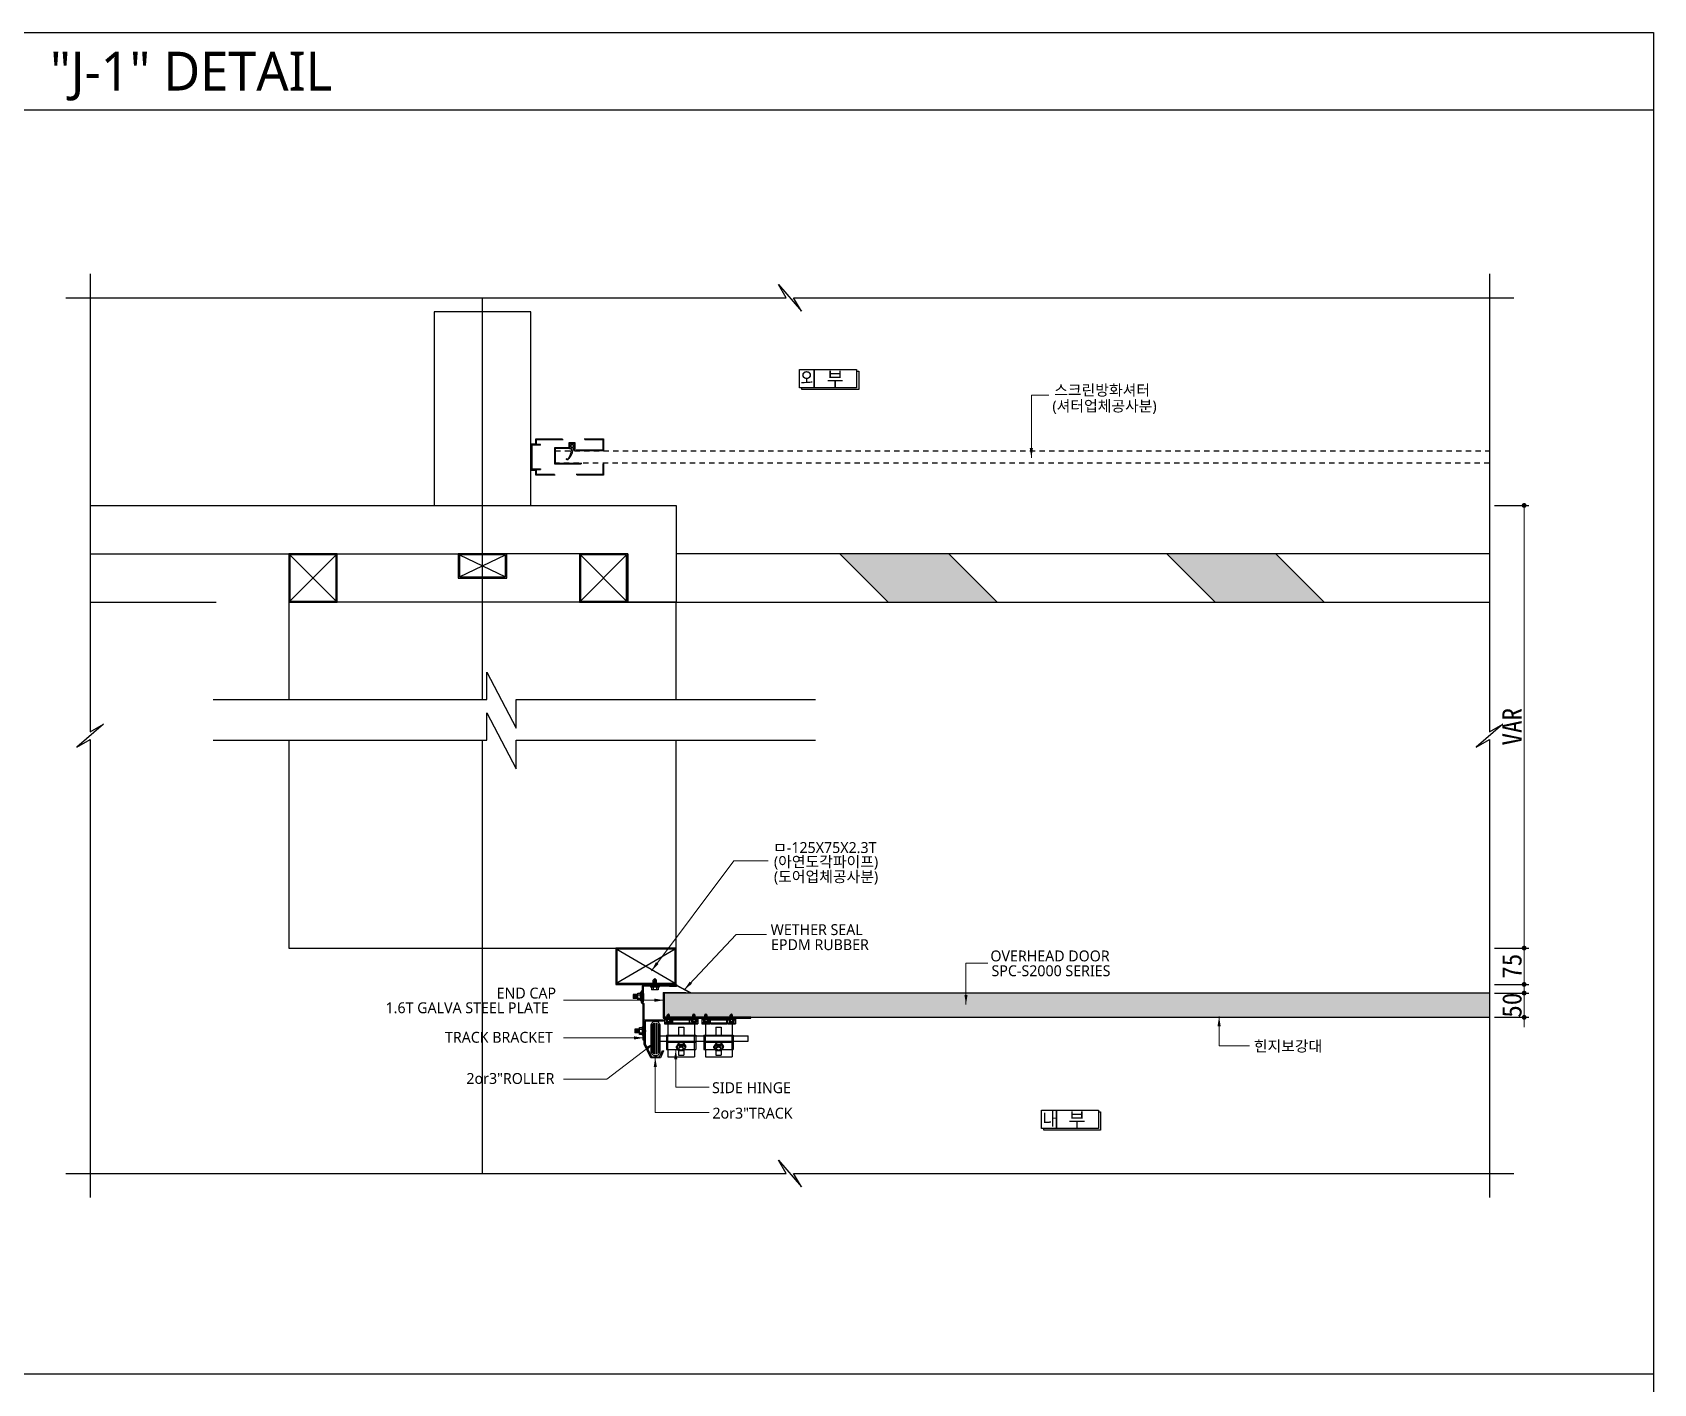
# Model space of a CAD drawing. Header units: millimetres. Extents: x 909 to 159266, y 137 to 21462.
# Drawn here: x 146753 to 150100, y 2950 to 5740 of the extents above; entities that cross this region are included whole.
import ezdxf
from ezdxf.enums import TextEntityAlignment as Align

# ---------------------------------------------------------------- set-up
doc = ezdxf.new("R2010")
doc.units = ezdxf.units.MM
doc.header["$LTSCALE"] = 50
doc.header["$MEASUREMENT"] = 0
for name, pattern in [('HIDDEN', [2, 1, -1]), ('지상1층 평면도$0$CEN', [62, 60, -1, 0, -1]), ('지상1층 평면도$0$HID', [2, 1.1, -0.9])]:
    doc.linetypes.add(name, pattern=pattern)
doc.layers.get('Defpoints').update_dxf_attribs({"color": 181})
for name, color, linetype in [('1212', 7, 'Continuous'), ('252', 252, 'Continuous'), ('3', 3, 'Continuous'), ('c-토목', 7, 'Continuous'), ('DIM', 7, 'Continuous'), ('OHD Frame', 2, 'Continuous'), ('OHD Panel', 5, 'Continuous'), ('TEX', 4, 'Continuous'), ('TEXT4', 4, 'Continuous'), ('지상1층 평면도$0$A-FLOR-FLIN-TYP2', 8, 'Continuous'), ('지상1층 평면도$0$A-FLOR-GW', 6, 'Continuous'), ('지상1층 평면도$0$A-ST-AXIS-CEN', 252, '지상1층 평면도$0$CEN'), ('지상1층 평면도$0$A-ST-COL', 2, 'Continuous'), ('지상1층 평면도$0$AF_01_Xref_PLAN_REV_01$0$_시설물', 9, 'Continuous'), ('지상1층 평면도$0$XREF-PLAN$0$A-STEEL', 7, 'Continuous'), ('지상1층 평면도$0$방화셔터', 11, '지상1층 평면도$0$HID')]:
    doc.layers.add(name, color=color, linetype=linetype)
doc.layers.add('건축120130$0$TEX', color=3, linetype='Continuous', lineweight=15)
doc.styles.add('2020음성 1차', font='나눔고딕Bold.ttf')
doc.styles.get("Standard").update_dxf_attribs({"font": 'NanumGothicBold.ttf'})
doc.styles.add('돋움체', font='')
doc.styles.add('울릉도M', font='NanumGothic.ttf')
doc.styles.get('돋움체').set_extended_font_data('DotumChe')
doc.dimstyles.new('ISO-25', dxfattribs={"dimtxt": 2.5, "dimasz": 2.5, "dimexe": 1.25, "dimexo": 0.625, "dimtad": 1, "dimtxsty": 'Standard', "dimcen": 2.5, "dimadec": 0, "dimazin": 0, "dimtfac": 1, "dimtmove": 0, "dimatfit": 3, "dimfxl": 1, "dimarcsym": 0})
doc.dimstyles.new('류재성$0', dxfattribs={"dimscale": 50, "dimtxt": 3, "dimasz": 1.5, "dimexe": 0, "dimexo": 2, "dimgap": 1, "dimtad": 1, "dimdec": 0, "dimdsep": 46, "dimlunit": 6, "dimtxsty": '2020음성 1차', "dimblk1": 'DOT', "dimblk2": 'DOT', "dimsah": 1, "dimcen": 0.09, "dimclrt": 4, "dimadec": 0, "dimazin": 0, "dimtfac": 1, "dimtdec": 4, "dimtofl": 0, "dimtmove": 0, "dimatfit": 3, "dimldrblk": 'DOT', "dimfxl": 1, "dimtolj": 1, "dimtzin": 0, "dimarcsym": 0})

# ---------------------------------------------------------------- blocks, each defined once
blk = doc.blocks.new('프레임125X75X2.3T')
at = {"color": 1}
for p, q in [((187297.8, -254578.2, 0), (187368.2, -254457.8, 0)), ((187297.8, -254457.8, 0), (187368.2, -254578.2, 0))]:
    blk.add_line(p, q, dxfattribs=at)
at = {"layer": 'OHD Frame', "elevation": 0}
for points in [[(187370.5, -254455.5), (187370.5, -254580.5), (187295.5, -254580.5), (187295.5, -254455.5)], [(187368.2, -254457.8), (187368.2, -254578.2), (187297.8, -254578.2), (187297.8, -254457.8)]]:
    blk.add_lwpolyline(points, close=True, dxfattribs=at)
blk = doc.blocks.new('지상1층 평면도$0$XREF-PLAN$0$각-100X100')
at = {"layer": '지상1층 평면도$0$XREF-PLAN$0$A-STEEL', "color": 1}
for p, q in [((-47.7, -47.7), (47.7, 47.7)), ((-47.7, 47.7), (47.7, -47.7))]:
    blk.add_line(p, q, dxfattribs=at)
at = {"layer": '지상1층 평면도$0$XREF-PLAN$0$A-STEEL'}
blk.add_lwpolyline([(-50, -50), (50, -50), (50, 50), (-50, 50)], close=True, dxfattribs=at)
at = {"layer": '지상1층 평면도$0$XREF-PLAN$0$A-STEEL', "color": 8}
blk.add_lwpolyline([(-47.7, -47.7), (47.7, -47.7), (47.7, 47.7), (-47.7, 47.7)], close=True, dxfattribs=at)
blk = doc.blocks.new('지상1층 평면도$0$A$C5B7E0480')
at = {"layer": '지상1층 평면도$0$XREF-PLAN$0$A-STEEL', "color": 1}
for p, q in [((2.3, 2.3, -103000), (97.7, 47.7, -103000)), ((2.3, 47.7, -103000), (97.7, 2.3, -103000))]:
    blk.add_line(p, q, dxfattribs=at)
at = {"layer": '지상1층 평면도$0$XREF-PLAN$0$A-STEEL', "elevation": -103000}
blk.add_lwpolyline([(0, 0), (100, 0), (100, 50), (0, 50)], close=True, dxfattribs=at)
at = {"layer": '지상1층 평면도$0$XREF-PLAN$0$A-STEEL', "color": 8, "elevation": -103000}
blk.add_lwpolyline([(2.3, 2.3), (97.7, 2.3), (97.7, 47.7), (2.3, 47.7)], close=True, dxfattribs=at)
blk = doc.blocks.new('지상1층 평면도$0$A$C53E97F43')
at = {"layer": '지상1층 평면도$0$방화셔터'}
for p, q in [((0, 63.5), (0, 65)), ((0, 63.5), (0, 65)), ((20, 61.9), (20, 63.5)), ((0, 11.5), (0, 10)), ((0, 11.5), (0, 10)), ((20, 13.1), (20, 11.5)), ((79.5, 20), (82, 20)), ((79.5, 20), (80.5, 18)), ((80.5, 18), (79.5, 18)), ((79.5, 18), (80.5, 16)), ((80.5, 16), (79.5, 16)), ((79.5, 16), (80.5, 14)), ((80.5, 14), (79.5, 14)), ((79.5, 14), (80.5, 12)), ((80.5, 12), (79.5, 12)), ((79.5, 12), (80.5, 10)), ((89.5, 10), (80.5, 10)), ((82.5, 12), (82.5, 17.5)), ((82.5, 17.5), (87.5, 17.5)), ((87.5, 12), (82.5, 12)), ((87.5, 12), (87.5, 17.5)), ((88, 20), (90.5, 20)), ((90.5, 20), (89.5, 18)), ((89.5, 18), (90.5, 18)), ((90.5, 18), (89.5, 16)), ((89.5, 16), (90.5, 16)), ((90.5, 16), (89.5, 14)), ((89.5, 14), (90.5, 14)), ((90.5, 14), (89.5, 12)), ((89.5, 12), (90.5, 12)), ((90.5, 12), (89.5, 10))]:
    blk.add_line(p, q, dxfattribs=at)
for points in [[(0, 10), (10, 10), (10, 0), (150, 0), (150, 25), (90, 25), (90, 10), (80, 10), (80, 20), (50, 20), (50, 50), (150, 50), (150, 75), (10, 75), (10, 65), (0, 65)], [(0, 11.5), (11.5, 11.5), (11.5, 1.5), (148.5, 1.5), (148.5, 23.5), (91.5, 23.5), (91.5, 8.5), (78.5, 8.5), (78.5, 18.5), (48.5, 18.5), (48.5, 51.5), (148.5, 51.5), (148.5, 73.5), (11.5, 73.5), (11.5, 63.5), (0, 63.5)], [(20, 11.5), (20, 11.5), (0, 11.5), (0, 63.5), (20, 63.5)], [(20, 13.1), (1.6, 13.1), (1.6, 61.9), (20, 61.9)]]:
    blk.add_lwpolyline(points, dxfattribs=at)
for centre, radius, start, end in [((75.4, 41.4), 2, 39.9712, 180), ((73.9, 41.4), 0.5, 180, 0), ((75.4, 41.4), 1, 49.239, 180), ((47.8, 21.2), 35.2, 358.1243, 36.6903), ((47.2, 15.9), 40, 5.838, 42.0129), ((82.5, 20), 0.5, 180, 0), ((87.5, 20), 0.5, 180, 0)]:
    blk.add_arc(centre, radius, start, end, dxfattribs=at)
blk = doc.blocks.new('_Dot')
at = {"layer": 'DIM', "color": 0, "lineweight": -2}
blk.add_line((-0.5, 0), (-1, 0), dxfattribs=at)
at = {"layer": 'DIM', "color": 0, "const_width": 0.5}
blk.add_lwpolyline([(-0.25, 0, 1), (0.25, 0, 1)], format="xyb", close=True, dxfattribs=at)
blk = doc.blocks.new('*D5572')
at = {"layer": '252', "color": 0, "lineweight": -2}
for p, q in [((149771.6, 3756.4), (149842.8, 3756.4)), ((149771.6, 3706.4), (149842.8, 3706.4))]:
    blk.add_line(p, q, dxfattribs=at)
at = {"layer": '252', "color": 0, "lineweight": 0}
for p, q in [((149832.8, 3766.4), (149832.8, 3776.4)), ((149832.8, 3706.4), (149832.8, 3756.4)), ((149832.8, 3696.4), (149832.8, 3686.4))]:
    blk.add_line(p, q, dxfattribs=at)
at = {"layer": 'Defpoints', "color": 0}
for p in [(149761.6, 3756.4), (149832.8, 3756.4), (149761.6, 3706.4)]:
    blk.add_point(p, dxfattribs=at)
at = {"layer": '252', "color": 0, "linetype": 'ByBlock', "lineweight": 0, "xscale": 10, "yscale": 10, "zscale": 10}
for p, rotation in [((149832.8, 3756.4), 270), ((149832.8, 3706.4), 90)]:
    blk.add_blockref('_Dot', p, dxfattribs=dict(at, rotation=rotation))
at = {"layer": '252', "color": 4, "insert": (149807.8, 3731.4), "char_height": 40, "attachment_point": 5, "rotation": 90, "style": '돋움체'}
blk.add_mtext('\\A1;50', dxfattribs=at)
blk = doc.blocks.new('*D5573')
at = {"layer": '252', "color": 0, "lineweight": -2}
for p, q in [((149771.6, 3849.4), (149842.8, 3849.4)), ((149771.6, 3774.4), (149842.8, 3774.4))]:
    blk.add_line(p, q, dxfattribs=at)
at = {"layer": '252', "color": 0, "lineweight": 0}
blk.add_line((149832.8, 3784.4), (149832.8, 3839.4), dxfattribs=at)
at = {"layer": 'Defpoints', "color": 0}
for p in [(149761.6, 3849.4), (149832.8, 3849.4), (149761.6, 3774.4)]:
    blk.add_point(p, dxfattribs=at)
at = {"layer": '252', "color": 0, "linetype": 'ByBlock', "lineweight": 0, "xscale": 10, "yscale": 10, "zscale": 10}
for p, rotation in [((149832.8, 3849.4), 90), ((149832.8, 3774.4), 270)]:
    blk.add_blockref('_Dot', p, dxfattribs=dict(at, rotation=rotation))
at = {"layer": '252', "color": 4, "insert": (149807.8, 3811.9), "char_height": 40, "attachment_point": 5, "rotation": 90, "style": '돋움체'}
blk.add_mtext('\\A1;75', dxfattribs=at)
blk = doc.blocks.new('*D5574')
at = {"layer": '252', "color": 0, "lineweight": -2}
for p, q in [((149771.6, 4763.3), (149842.8, 4763.3)), ((149771.6, 3849.4), (149842.8, 3849.4))]:
    blk.add_line(p, q, dxfattribs=at)
at = {"layer": '252', "color": 0, "lineweight": 0}
blk.add_line((149832.8, 3859.4), (149832.8, 4753.3), dxfattribs=at)
at = {"layer": 'Defpoints', "color": 0}
for p in [(149761.6, 4763.3), (149832.8, 4763.3), (149761.6, 3849.4)]:
    blk.add_point(p, dxfattribs=at)
at = {"layer": '252', "color": 0, "linetype": 'ByBlock', "lineweight": 0, "xscale": 10, "yscale": 10, "zscale": 10}
for p, rotation in [((149832.8, 4763.3), 90), ((149832.8, 3849.4), 270)]:
    blk.add_blockref('_Dot', p, dxfattribs=dict(at, rotation=rotation))
at = {"layer": '252', "color": 4, "insert": (149807.8, 4306.4), "char_height": 40, "attachment_point": 5, "rotation": 90, "style": '돋움체'}
blk.add_mtext('\\A1;VAR', dxfattribs=at)

msp = doc.modelspace()

# ---------------------------------------------------------------- hatches: boundary and pattern name
h = msp.add_hatch(color=256)
h.dxf.hatch_style = 1
h.paths.add_polyline_path([(148082.4, 3773.4), (148068.2, 3773.4), (148068.2, 3774.4), (148083.2, 3774.4), (148083.2, 3772.7), (148111.6, 3757.6, -2.618034), (148111.1, 3756.7), (148083.2, 3771.8), (148083.2, 3770.1), (148068.2, 3770.1), (148068.2, 3771.1), (148082.4, 3771.1)])
h = msp.add_hatch(color=252)
h.dxf.hatch_style = 1
h.paths.add_polyline_path([(149761.6, 3706.4), (149761.6, 3709.4), (148057.4, 3709.4), (148057.4, 3706.4)])
at = {"layer": 'c-토목'}
h = msp.add_hatch(dxfattribs=at)
h.set_pattern_fill('AR-SAND', color=256, scale=10)
h.set_pattern_definition([(37.5, (-1848637.782, 251847.593), (-0.62993358, 19.26823769), [0, -15.2, 0, -17, 0, -16.25]), (7.5, (-1848637.782, 251847.593), (17.69776705, 28.22146065), [0, -8.2, 0, -13.7, 0, -5.25]), (327.5, (-1848650.082, 251847.593), (31.14141862, 0.05659054), [0, -5, 0, -18, 0, -23.5]), (317.5, (-1848650.082, 251847.593), (30.06126605, 8.77675565), [0, -2.5, 0, -11.8, 0, -13.5])])
edge = h.paths.add_edge_path()
edge.add_line((149761.6, 3756.4), (148112.5, 3756.4))
edge.add_arc((148111.9, 3756.9), 0.75, 216.3649, 323.6351, ccw=False)
edge.add_line((148111.3, 3756.4), (148057.4, 3756.4))
edge.add_line((148057.4, 3756.4), (148057.4, 3706.4))
edge.add_line((148057.4, 3706.4), (148063.9, 3706.4))
edge.add_line((148063.9, 3706.4), (148063.9, 3711))
edge.add_line((148063.9, 3711), (148066.4, 3713.5))
edge.add_line((148066.4, 3713.5), (148068.8, 3711))
edge.add_line((148068.8, 3711), (148068.8, 3706.4))
edge.add_line((148068.8, 3706.4), (148116.6, 3706.4))
edge.add_line((148116.6, 3706.4), (148116.6, 3711))
edge.add_line((148116.6, 3711), (148119.1, 3713.5))
edge.add_line((148119.1, 3713.5), (148121.5, 3711))
edge.add_line((148121.5, 3711), (148121.5, 3706.4))
edge.add_line((148121.5, 3706.4), (148141.3, 3706.4))
edge.add_line((148141.3, 3706.4), (148141.3, 3711))
edge.add_line((148141.3, 3711), (148143.8, 3713.5))
edge.add_line((148143.8, 3713.5), (148146.2, 3711))
edge.add_line((148146.2, 3711), (148146.2, 3706.4))
edge.add_line((148146.2, 3706.4), (148194, 3706.4))
edge.add_line((148194, 3706.4), (148194, 3711))
edge.add_line((148194, 3711), (148196.5, 3713.5))
edge.add_line((148196.5, 3713.5), (148198.9, 3711))
edge.add_line((148198.9, 3711), (148198.9, 3706.4))
edge.add_line((148198.9, 3706.4), (148236.2, 3706.4))
edge.add_line((148236.2, 3706.4), (149761.6, 3706.4))
edge.add_line((149761.6, 3706.4), (149761.6, 3756.4))
at = {"layer": '지상1층 평면도$0$AF_01_Xref_PLAN_REV_01$0$_시설물'}
for points in [[(148644.9, 4663.3), (148744.9, 4563.3), (148519.9, 4563.3), (148419.9, 4663.3)], [(149319.9, 4663.3), (149419.9, 4563.3), (149194.9, 4563.3), (149094.9, 4663.3)]]:
    msp.add_hatch(color=253, dxfattribs=at).paths.add_polyline_path(points)

# ---------------------------------------------------------------- linework, layer by layer
for p, q in [((143000, 5580), (150100, 5580)), ((143000, 2970), (150100, 2970))]:
    msp.add_line(p, q)
at = {"color": 2}
for p, q in [((148055.8, 3758), (148055.8, 3704.8)), ((148057.4, 3756.4), (148057.4, 3706.4)), ((148102.3, 3756.4), (148057.4, 3756.4)), ((148102.3, 3758), (148102.3, 3756.4)), ((148236.2, 3706.4), (148057.4, 3706.4))]:
    msp.add_line(p, q, dxfattribs=at)
at = {"color": 4}
for p, q in [((148057.9, 3704.8), (148057.9, 3693.3)), ((148057.9, 3702.6), (148127.2, 3702.6)), ((148057.9, 3693.3), (148074.4, 3693.3)), ((148065.4, 3693.3), (148065.4, 3669.9)), ((148074.4, 3693.3), (148074.4, 3702.6)), ((148074.4, 3701), (148075.5, 3701)), ((148074.4, 3694.9), (148075.5, 3694.9)), ((148075.5, 3693.3), (148075.5, 3702.6)), ((148075.5, 3693.3), (148109.5, 3693.3)), ((148086.8, 3686.1), (148097.8, 3686.1)), ((148109.5, 3693.3), (148109.5, 3702.6)), ((148109.5, 3701), (148110.7, 3701)), ((148109.5, 3694.9), (148110.7, 3694.9)), ((148110.7, 3693.3), (148110.7, 3702.6)), ((148110.7, 3693.3), (148127.2, 3693.3)), ((148120.4, 3693.3), (148120.4, 3669.9)), ((148127.2, 3704.8), (148127.2, 3693.3)), ((148135.3, 3704.8), (148135.3, 3693.3)), ((148135.3, 3702.6), (148204.6, 3702.6)), ((148135.3, 3693.3), (148151.8, 3693.3)), ((148142.8, 3693.3), (148142.8, 3669.9)), ((148151.8, 3693.3), (148151.8, 3702.6)), ((148151.8, 3701), (148152.9, 3701)), ((148151.8, 3694.9), (148152.9, 3694.9)), ((148152.9, 3693.3), (148152.9, 3702.6)), ((148152.9, 3693.3), (148186.9, 3693.3)), ((148164.2, 3686.1), (148175.2, 3686.1)), ((148186.9, 3693.3), (148186.9, 3702.6)), ((148186.9, 3701), (148188.1, 3701)), ((148186.9, 3694.9), (148188.1, 3694.9)), ((148188.1, 3693.3), (148188.1, 3702.6)), ((148188.1, 3693.3), (148204.6, 3693.3)), ((148197.8, 3693.3), (148197.8, 3669.9)), ((148204.6, 3704.8), (148204.6, 3693.3)), ((148062.3, 3669.9), (148062.3, 3655.4)), ((148122.8, 3669.9), (148122.8, 3655.4)), ((148139.7, 3669.9), (148139.7, 3655.4)), ((148200.2, 3669.9), (148200.2, 3655.4)), ((148065.4, 3639.9), (148065.4, 3624.8)), ((148065.4, 3624.8), (148120.4, 3624.8)), ((148120.4, 3639.9), (148120.4, 3624.8)), ((148142.8, 3639.9), (148142.8, 3624.8)), ((148142.8, 3624.8), (148197.8, 3624.8)), ((148197.8, 3639.9), (148197.8, 3624.8))]:
    msp.add_line(p, q, dxfattribs=at)
at = {"color": 3}
for p, q in [((148048.8, 3668.1), (148062.3, 3668.1)), ((148048.8, 3657.1), (148062.3, 3657.1)), ((148122.8, 3668.1), (148139.7, 3668.1)), ((148122.8, 3657.1), (148139.7, 3657.1)), ((148200.2, 3668.1), (148230.8, 3668.1)), ((148200.2, 3657.1), (148230.8, 3657.1)), ((148230.8, 3657.1), (148230.8, 3668.1))]:
    msp.add_line(p, q, dxfattribs=at)
at = {"color": 1, "linetype": 'HIDDEN', "ltscale": 3}
for p, q in [((148062.3, 3668.1), (148122.8, 3668.1)), ((148062.3, 3657.1), (148122.8, 3657.1)), ((148139.7, 3668.1), (148200.2, 3668.1)), ((148139.7, 3657.1), (148200.2, 3657.1))]:
    msp.add_line(p, q, dxfattribs=at)
at = {"color": 8, "linetype": 'HIDDEN', "ltscale": 3}
for p, q in [((148065.4, 3639.9), (148065.4, 3669.9)), ((148120.4, 3639.9), (148120.4, 3669.9)), ((148142.8, 3639.9), (148142.8, 3669.9)), ((148197.8, 3639.9), (148197.8, 3669.9))]:
    msp.add_line(p, q, dxfattribs=at)
at = {"color": 2}
for points in [[(146872.7, 5241.8), (146872.7, 4295.6), (146900.2, 4311.8), (146845.2, 4264.1), (146872.7, 4280.3), (146872.7, 3334.1)], [(149761.6, 5241.8), (149761.6, 4295.6), (149789, 4311.8), (149734.1, 4264.1), (149761.6, 4280.3), (149761.6, 3334.1)], [(146822.7, 5191.8), (148309.4, 5191.8), (148293.3, 5219.3), (148341, 5164.3), (148324.8, 5191.8), (149811.6, 5191.8)], [(146822.7, 3384.1), (148309.4, 3384.1), (148293.3, 3411.6), (148341, 3356.6), (148324.8, 3384.1), (149811.6, 3384.1)]]:
    msp.add_lwpolyline(points, dxfattribs=at)
for points in [[(148337.1, 5044.3), (148454.6, 5044.3), (148454.6, 5006.3), (148337.1, 5006.3)], [(148836.4, 3515), (148953.9, 3515), (148953.9, 3477), (148836.4, 3477)]]:
    msp.add_lwpolyline(points, close=True)
for points in [[(148454.6, 5040.8), (148459.3, 5040.8), (148459.3, 5002.8), (148341.8, 5002.8), (148341.8, 5006.3)], [(148953.9, 3511.5), (148958.5, 3511.5), (148958.5, 3473.6), (148841, 3473.6), (148841, 3477)]]:
    msp.add_lwpolyline(points)
at = {"flags": 128}
for points in [[(147126.4, 4362.7), (147691.4, 4362.7), (147691.4, 4419.2), (147752.1, 4303.2), (147752.1, 4362.7), (148369.6, 4362.7)], [(147126.4, 4278.8), (147691.4, 4278.8), (147691.4, 4335.3), (147752.1, 4219.3), (147752.1, 4278.8), (148369.6, 4278.8)]]:
    msp.add_lwpolyline(points, dxfattribs=at)
at = {"color": 2}
msp.add_lwpolyline([(148010.1, 3738.4, 0.188811), (148010.9, 3736.5), (148013.7, 3733.5, -0.188811), (148013.8, 3733.1), (148013.8, 3660.2), (148016.1, 3660.2), (148016.1, 3734, 0.188811), (148016, 3734.4), (148012.6, 3738.1, -0.188811), (148012.4, 3738.4), (148012.4, 3760.2), (148010.1, 3760.2), (148010.1, 3738.2)], format="xyb", dxfattribs=at)
msp.add_lwpolyline([(148012.4, 3770.6), (148012.4, 3738.4), (148014.7, 3738.4), (148014.7, 3770.6, -0.414214), (148015.2, 3771.1), (148082.4, 3771.1), (148082.4, 3773.4), (148015.2, 3773.4, 0.414214)], format="xyb", close=True, dxfattribs=at)
msp.add_lwpolyline([(148083.2, 3772.7), (148111.6, 3757.6, -2.618034), (148111.1, 3756.7), (148083.2, 3771.8), (148083.2, 3770.1), (148068.2, 3770.1), (148068.2, 3771.1), (148082.4, 3771.1), (148082.4, 3773.4), (148068.2, 3773.4), (148068.2, 3774.4), (148083.2, 3774.4)], format="xyb", close=True)
msp.add_lwpolyline([(148048.2, 3624.8), (148053.9, 3637.8), (148056, 3636.9), (148049.7, 3622.5), (148029.7, 3622.5), (148016.1, 3651), (148016.1, 3701), (148056.1, 3701), (148056.1, 3698.7), (148018.4, 3698.7), (148018.4, 3651.5), (148031.2, 3624.8)], close=True, dxfattribs=at)
at = {"color": 3}
msp.add_lwpolyline([(148030.8, 3635.9), (148030.8, 3689.4, -0.414214), (148039.8, 3698.4), (148039.8, 3698.4, -0.414214), (148048.8, 3689.4), (148048.8, 3635.9, -0.414214), (148039.8, 3626.9), (148039.8, 3626.9, -0.414214)], format="xyb", close=True, dxfattribs=at)
at = {"layer": '1212', "color": 3}
for p, q in [((148034.7, 3783.3), (148038.2, 3786.9)), ((148034.7, 3779.3), (148040, 3785.1)), ((148034.7, 3776.7), (148034.7, 3783.3)), ((148035.3, 3776.7), (148041.5, 3783.5)), ((148041.8, 3783.3), (148038.2, 3786.9)), ((148041.8, 3776.7), (148041.8, 3783.3)), ((148003.1, 3753.2), (147993.4, 3753.2)), ((147993.4, 3753.2), (147993.4, 3745.2)), ((147993.7, 3753.2), (147993.4, 3751.3)), ((147995.5, 3753.2), (147994.1, 3745.2)), ((147997.2, 3753.2), (147995.9, 3745.2)), ((147998.9, 3753.2), (147997.6, 3745.2)), ((148000.7, 3753.2), (147999.3, 3745.2)), ((148002.4, 3753.2), (148001.1, 3745.2)), ((148003.1, 3742), (148003.1, 3756.5)), ((148003.1, 3756.5), (148008.1, 3756.5)), ((148003.1, 3752.8), (148008.1, 3752.8)), ((148008.1, 3756.7), (148008.1, 3741.7)), ((148010.1, 3756.7), (148010.1, 3741.7)), ((148010.1, 3756.5), (148010.1, 3742)), ((148029.2, 3771.1), (148029.2, 3768.7)), ((148047.2, 3768.7), (148029.2, 3768.7)), ((148031.1, 3768.7), (148031.1, 3763.2)), ((148045.4, 3763.2), (148031.1, 3763.2)), ((148034.7, 3773.4), (148034.7, 3774.4)), ((148034.9, 3768.7), (148034.9, 3763.2)), ((148035.2, 3773.4), (148036.2, 3774.4)), ((148038.3, 3776.7), (148041.8, 3780.5)), ((148038.3, 3773.5), (148039.1, 3774.4)), ((148041.2, 3776.7), (148041.8, 3777.3)), ((148041.6, 3768.7), (148041.6, 3763.2)), ((148041.8, 3773.4), (148041.8, 3774.4)), ((148045.4, 3768.7), (148045.4, 3763.2)), ((148047.2, 3771.1), (148047.2, 3768.7)), ((148003.1, 3745.2), (147993.4, 3745.2)), ((148003.1, 3747.4), (148002.8, 3745.2)), ((148003.1, 3745.6), (148008.1, 3745.6)), ((148008.1, 3742), (148003.1, 3742)), ((148006.8, 3682.2), (147997.1, 3682.2)), ((147997.1, 3682.2), (147997.1, 3674.2)), ((147997.4, 3682.2), (147997.1, 3680.3)), ((147999.2, 3682.2), (147997.8, 3674.2)), ((148000.9, 3682.2), (147999.6, 3674.2)), ((148002.6, 3682.2), (148001.3, 3674.2)), ((148004.4, 3682.2), (148003, 3674.2)), ((148006.1, 3682.2), (148004.8, 3674.2)), ((148006.8, 3671), (148006.8, 3685.5)), ((148006.8, 3685.5), (148011.8, 3685.5)), ((148006.8, 3681.8), (148011.8, 3681.8)), ((148011.8, 3685.7), (148011.8, 3670.7)), ((148013.8, 3685.7), (148013.8, 3670.7)), ((148013.8, 3685.5), (148013.8, 3671)), ((148060.1, 3702.6), (148060.1, 3701)), ((148072.6, 3701), (148060.1, 3701)), ((148061.4, 3701), (148061.4, 3697.1)), ((148071.3, 3697.1), (148061.4, 3697.1)), ((148063.9, 3711), (148066.4, 3713.5)), ((148063.9, 3708.2), (148067.6, 3712.2)), ((148063.9, 3706.4), (148063.9, 3711)), ((148064, 3701), (148064, 3697.1)), ((148064.3, 3706.4), (148068.7, 3711.1)), ((148068.8, 3711), (148066.4, 3713.5)), ((148066.4, 3706.4), (148068.8, 3709.1)), ((148068.7, 3701), (148068.7, 3697.1)), ((148068.8, 3706.4), (148068.8, 3711)), ((148071.3, 3701), (148071.3, 3697.1)), ((148072.6, 3702.6), (148072.6, 3701)), ((148112.9, 3702.6), (148112.9, 3701)), ((148125.3, 3701), (148112.9, 3701)), ((148114.2, 3701), (148114.2, 3697.1)), ((148124, 3697.1), (148114.2, 3697.1)), ((148116.6, 3711), (148119.1, 3713.5)), ((148116.6, 3708.2), (148120.3, 3712.2)), ((148116.6, 3706.4), (148116.6, 3711)), ((148116.7, 3701), (148116.7, 3697.1)), ((148117, 3706.4), (148121.4, 3711.1)), ((148121.5, 3711), (148119.1, 3713.5)), ((148119.1, 3706.4), (148121.5, 3709.1)), ((148121.4, 3701), (148121.4, 3697.1)), ((148121.5, 3706.4), (148121.5, 3711)), ((148124, 3701), (148124, 3697.1)), ((148125.3, 3702.6), (148125.3, 3701)), ((148137.5, 3702.6), (148137.5, 3701)), ((148150, 3701), (148137.5, 3701)), ((148138.8, 3701), (148138.8, 3697.1)), ((148148.7, 3697.1), (148138.8, 3697.1)), ((148141.3, 3711), (148143.8, 3713.5)), ((148141.3, 3708.2), (148145, 3712.2)), ((148141.3, 3706.4), (148141.3, 3711)), ((148141.4, 3701), (148141.4, 3697.1)), ((148141.7, 3706.4), (148146.1, 3711.1)), ((148146.2, 3711), (148143.8, 3713.5)), ((148143.8, 3706.4), (148146.2, 3709.1)), ((148146.1, 3701), (148146.1, 3697.1)), ((148146.2, 3706.4), (148146.2, 3711)), ((148148.7, 3701), (148148.7, 3697.1)), ((148150, 3702.6), (148150, 3701)), ((148190.2, 3702.6), (148190.2, 3701)), ((148202.7, 3701), (148190.2, 3701)), ((148191.5, 3701), (148191.5, 3697.1)), ((148201.4, 3697.1), (148191.5, 3697.1)), ((148194, 3711), (148196.5, 3713.5)), ((148194, 3708.2), (148197.7, 3712.2)), ((148194, 3706.4), (148194, 3711)), ((148194.1, 3701), (148194.1, 3697.1)), ((148194.4, 3706.4), (148198.8, 3711.1)), ((148198.9, 3711), (148196.5, 3713.5)), ((148196.5, 3706.4), (148198.9, 3709.1)), ((148198.8, 3701), (148198.8, 3697.1)), ((148198.9, 3706.4), (148198.9, 3711)), ((148201.4, 3701), (148201.4, 3697.1)), ((148202.7, 3702.6), (148202.7, 3701)), ((148006.8, 3674.2), (147997.1, 3674.2)), ((148006.8, 3676.4), (148006.5, 3674.2)), ((148006.8, 3674.6), (148011.8, 3674.6)), ((148011.8, 3671), (148006.8, 3671)), ((148088.1, 3654.1), (148082.7, 3646.1)), ((148088.1, 3654.1), (148088.1, 3651.1)), ((148097, 3654.1), (148088.1, 3654.1)), ((148097, 3654.1), (148102.3, 3646.1)), ((148097, 3654.1), (148097, 3651.1)), ((148165.4, 3654.1), (148160.1, 3646.1)), ((148174.4, 3654.1), (148165.4, 3654.1)), ((148165.4, 3654.1), (148165.4, 3651.1)), ((148174.4, 3654.1), (148179.7, 3646.1)), ((148174.4, 3654.1), (148174.4, 3651.1)), ((148082.7, 3643.9), (148082.7, 3646.1)), ((148088.1, 3637.1), (148082.7, 3643.9)), ((148097, 3637.1), (148088.1, 3637.1)), ((148088.2, 3642), (148088.2, 3644.1)), ((148096.8, 3642), (148096.8, 3644.1)), ((148097, 3637.1), (148102.3, 3643.9)), ((148102.3, 3643.9), (148102.3, 3646.1)), ((148160.1, 3643.9), (148160.1, 3646.1)), ((148165.4, 3637.1), (148160.1, 3643.9)), ((148174.4, 3637.1), (148165.4, 3637.1)), ((148165.6, 3642), (148165.6, 3644.1)), ((148174.2, 3642), (148174.2, 3644.1)), ((148174.4, 3637.1), (148179.7, 3643.9)), ((148179.7, 3643.9), (148179.7, 3646.1))]:
    msp.add_line(p, q, dxfattribs=at)
at = {"layer": '1212', "color": 2}
for p, q in [((148055.8, 3758), (148102.3, 3758)), ((148055.8, 3704.8), (148236.2, 3704.8)), ((148236.2, 3704.8), (148236.2, 3706.4))]:
    msp.add_line(p, q, dxfattribs=at)
at = {"layer": '1212', "color": 4}
for p, q in [((148057.9, 3702.6), (148127.2, 3702.6)), ((148086.8, 3686.1), (148086.8, 3669.9)), ((148097.8, 3686.1), (148097.8, 3669.9)), ((148135.3, 3702.6), (148204.6, 3702.6)), ((148164.2, 3686.1), (148164.2, 3669.9)), ((148175.2, 3686.1), (148175.2, 3669.9)), ((148062.3, 3669.9), (148122.8, 3669.9)), ((148062.3, 3655.4), (148122.8, 3655.4)), ((148062.3, 3655.4), (148062.3, 3639.9)), ((148122.8, 3655.4), (148122.8, 3639.9)), ((148139.7, 3669.9), (148200.2, 3669.9)), ((148139.7, 3655.4), (148200.2, 3655.4)), ((148139.7, 3655.4), (148139.7, 3639.9)), ((148200.2, 3655.4), (148200.2, 3639.9)), ((148062.3, 3639.9), (148085.8, 3639.9)), ((148086.8, 3638.6), (148086.8, 3628.3)), ((148086.8, 3628.3), (148097.8, 3628.3)), ((148097.8, 3638.2), (148097.8, 3628.3)), ((148099.2, 3639.9), (148122.8, 3639.9)), ((148139.7, 3639.9), (148163.2, 3639.9)), ((148164.2, 3638.6), (148164.2, 3628.3)), ((148164.2, 3628.3), (148175.2, 3628.3)), ((148175.2, 3638.2), (148175.2, 3628.3)), ((148176.6, 3639.9), (148200.2, 3639.9))]:
    msp.add_line(p, q, dxfattribs=at)
at = {"layer": '1212', "linetype": 'HIDDEN', "ltscale": 10}
for p, q in [((148060.1, 3701), (148057.9, 3701)), ((148074.4, 3694.9), (148057.9, 3694.9)), ((148074.4, 3701), (148072.6, 3701)), ((148075.5, 3701), (148109.5, 3701)), ((148075.5, 3694.9), (148109.5, 3694.9)), ((148110.7, 3701), (148112.9, 3701)), ((148110.7, 3694.9), (148127.2, 3694.9)), ((148125.3, 3701), (148127.2, 3701)), ((148137.5, 3701), (148135.3, 3701)), ((148151.8, 3694.9), (148135.3, 3694.9)), ((148151.8, 3701), (148150, 3701)), ((148152.9, 3701), (148186.9, 3701)), ((148152.9, 3694.9), (148186.9, 3694.9)), ((148188.1, 3701), (148190.2, 3701)), ((148188.1, 3694.9), (148204.6, 3694.9)), ((148202.7, 3701), (148204.6, 3701))]:
    msp.add_line(p, q, dxfattribs=at)
at = {"layer": '1212'}
for p, q in [((148060.1, 3702.6), (148072.6, 3702.6)), ((148112.9, 3702.6), (148125.3, 3702.6)), ((148137.5, 3702.6), (148150, 3702.6)), ((148190.2, 3702.6), (148202.7, 3702.6))]:
    msp.add_line(p, q, dxfattribs=at)
at = {"layer": '1212', "color": 3}
for points in [[(148014.7, 3755.5), (148014.7, 3742.9)], [(148018.4, 3684.5), (148018.4, 3671.9)]]:
    msp.add_lwpolyline(points, dxfattribs=at)
for centre, radius, start, end in [((148009.1, 3756.7), 1, 90, 180), ((148009.1, 3756.7), 1, 0, 90), ((147995.4, 3749.2), 20.3, 341.9614, 18.0386), ((148009.1, 3741.7), 1, 180, 270), ((148009.1, 3741.7), 1, 270, 0), ((148012.8, 3685.7), 1, 90, 180), ((148012.8, 3685.7), 1, 0, 90), ((147999.1, 3678.2), 20.3, 341.9614, 18.0386), ((148012.8, 3670.7), 1, 180, 270), ((148012.8, 3670.7), 1, 270, 0), ((148051.5, 3673.6), 42.9, 316.5752, 328.3002), ((148092.5, 3676.9), 26.2, 260.2075, 279.7925), ((148133.5, 3673.6), 42.9, 211.6998, 223.4248), ((148128.9, 3673.6), 42.9, 316.5752, 328.3002), ((148169.9, 3676.9), 26.2, 260.2075, 279.7925), ((148210.9, 3673.6), 42.9, 211.6998, 223.4248)]:
    msp.add_arc(centre, radius, start, end, dxfattribs=at)
for centre in [(148092.5, 3644.1), (148169.9, 3644.1)]:
    msp.add_ellipse(centre, major_axis=(7.39, 0), ratio=0.851726, dxfattribs=at)
for points, knots in [([(148096.8, 3644.1), (148096.8, 3644.5, 0), (148096.8, 3644.8, 0), (148096.5, 3645.4, 0), (148096.2, 3645.8, 0), (148095.6, 3646.4, 0), (148095.2, 3646.7, 0), (148094.2, 3647.1, 0), (148093.7, 3647.3, 0), (148092.6, 3647.4, 0), (148092, 3647.4, 0), (148090.9, 3647.1, 0), (148090.4, 3647, 0), (148089.5, 3646.5, 0), (148089.1, 3646.1, 0), (148088.6, 3645.5, 0), (148088.4, 3645.2, 0), (148088.2, 3644.6, 0), (148088.2, 3644.4, 0), (148088.2, 3644.1, 0)], [6.283185, 6.283185, 6.283185, 6.283185, 6.643322, 6.643322, 7.003459, 7.003459, 7.363595, 7.363595, 7.723732, 7.723732, 8.083869, 8.083869, 8.444005, 8.444005, 8.804142, 8.804142, 9.164279, 9.164279, 9.424826, 9.424826, 9.424826, 9.424826]), ([(148096.8, 3642), (148096.8, 3642.3, 0), (148096.8, 3642.6, 0), (148096.5, 3643.3, 0), (148096.2, 3643.6, 0), (148095.6, 3644.2, 0), (148095.2, 3644.5, 0), (148094.2, 3644.9, 0), (148093.7, 3645.1, 0), (148092.6, 3645.2, 0), (148092, 3645.2, 0), (148090.9, 3645, 0), (148090.4, 3644.8, 0), (148089.5, 3644.3, 0), (148089.1, 3644, 0), (148088.6, 3643.3, 0), (148088.4, 3643, 0), (148088.2, 3642.3, 0), (148088.2, 3642, 0), (148088.3, 3641.4, 0), (148088.4, 3641.1, 0), (148088.7, 3640.4, 0), (148089, 3640.1, 0), (148089.8, 3639.5, 0), (148090.2, 3639.2, 0), (148091.2, 3638.9, 0), (148091.8, 3638.8, 0), (148092.9, 3638.7, 0), (148093.5, 3638.8, 0), (148094.6, 3639.1, 0), (148095, 3639.4, 0), (148095.8, 3639.9, 0), (148096.1, 3640.2, 0), (148096.6, 3640.9, 0), (148096.7, 3641.2, 0), (148096.8, 3641.7, 0), (148096.8, 3641.8, 0), (148096.8, 3642)], [0, 0, 0, 0, 0.360137, 0.360137, 0.720273, 0.720273, 1.08041, 1.08041, 1.440547, 1.440547, 1.800683, 1.800683, 2.16082, 2.16082, 2.520957, 2.520957, 2.881093, 2.881093, 3.24123, 3.24123, 3.601367, 3.601367, 3.961504, 3.961504, 4.32164, 4.32164, 4.681777, 4.681777, 5.041914, 5.041914, 5.40205, 5.40205, 5.762187, 5.762187, 6.122324, 6.122324, 6.283185, 6.283185, 6.283185, 6.283185]), ([(148174.2, 3644.1), (148174.2, 3644.5, 0), (148174.1, 3644.8, 0), (148173.9, 3645.4, 0), (148173.6, 3645.8, 0), (148173, 3646.4, 0), (148172.6, 3646.7, 0), (148171.6, 3647.1, 0), (148171.1, 3647.3, 0), (148170, 3647.4, 0), (148169.4, 3647.4, 0), (148168.3, 3647.1, 0), (148167.8, 3647, 0), (148166.9, 3646.5, 0), (148166.5, 3646.1, 0), (148166, 3645.5, 0), (148165.8, 3645.2, 0), (148165.6, 3644.6, 0), (148165.6, 3644.4, 0), (148165.6, 3644.1, 0)], [6.283185, 6.283185, 6.283185, 6.283185, 6.643322, 6.643322, 7.003459, 7.003459, 7.363595, 7.363595, 7.723732, 7.723732, 8.083869, 8.083869, 8.444005, 8.444005, 8.804142, 8.804142, 9.164279, 9.164279, 9.424826, 9.424826, 9.424826, 9.424826]), ([(148174.2, 3642), (148174.2, 3642.3, 0), (148174.1, 3642.6, 0), (148173.9, 3643.3, 0), (148173.6, 3643.6, 0), (148173, 3644.2, 0), (148172.6, 3644.5, 0), (148171.6, 3644.9, 0), (148171.1, 3645.1, 0), (148170, 3645.2, 0), (148169.4, 3645.2, 0), (148168.3, 3645, 0), (148167.8, 3644.8, 0), (148166.9, 3644.3, 0), (148166.5, 3644, 0), (148166, 3643.3, 0), (148165.8, 3643, 0), (148165.6, 3642.3, 0), (148165.6, 3642, 0), (148165.6, 3641.4, 0), (148165.8, 3641.1, 0), (148166.1, 3640.4, 0), (148166.4, 3640.1, 0), (148167.1, 3639.5, 0), (148167.6, 3639.2, 0), (148168.6, 3638.9, 0), (148169.2, 3638.8, 0), (148170.3, 3638.7, 0), (148170.9, 3638.8, 0), (148172, 3639.1, 0), (148172.4, 3639.4, 0), (148173.2, 3639.9, 0), (148173.5, 3640.2, 0), (148174, 3640.9, 0), (148174.1, 3641.2, 0), (148174.2, 3641.7, 0), (148174.2, 3641.8, 0), (148174.2, 3642)], [0, 0, 0, 0, 0.360137, 0.360137, 0.720273, 0.720273, 1.08041, 1.08041, 1.440547, 1.440547, 1.800683, 1.800683, 2.16082, 2.16082, 2.520957, 2.520957, 2.881093, 2.881093, 3.24123, 3.24123, 3.601367, 3.601367, 3.961504, 3.961504, 4.32164, 4.32164, 4.681777, 4.681777, 5.041914, 5.041914, 5.40205, 5.40205, 5.762187, 5.762187, 6.122324, 6.122324, 6.283185, 6.283185, 6.283185, 6.283185])]:
    msp.add_open_spline(points, degree=3, knots=knots, dxfattribs=at)
at = {"layer": '3', "color": 8}
for p, q in [((148033.3, 3632.5), (148033.3, 3692.8)), ((148036.3, 3631), (148036.3, 3694.3)), ((148038.3, 3630.4), (148038.3, 3694.9)), ((148041.4, 3630.4), (148041.4, 3694.9)), ((148043.3, 3631), (148043.3, 3694.3)), ((148046.3, 3632.5), (148046.3, 3692.8))]:
    msp.add_line(p, q, dxfattribs=at)
at = {"layer": 'Defpoints'}
msp.add_lwpolyline([(143000, 5740), (150100, 5740), (150100, 200), (143000, 200)], close=True, dxfattribs=at)
at = {"layer": 'OHD Panel'}
msp.add_lwpolyline([(149761.6, 3756.4), (148057.4, 3756.4), (148057.4, 3706.4), (149761.6, 3706.4)], dxfattribs=at)
at = {"layer": '지상1층 평면도$0$A-FLOR-FLIN-TYP2'}
for p, q in [((146872.7, 4563.3), (147132.4, 4563.3)), ((147882.4, 4563.3), (149761.6, 4563.3)), ((147882.4, 4563.3), (149761.6, 4563.3))]:
    msp.add_line(p, q, dxfattribs=at)
at = {"layer": '지상1층 평면도$0$A-FLOR-GW'}
for p, q in [((147782.4, 5163.3), (147582.4, 5163.3)), ((147582.4, 5163.3), (147582.4, 4763.3)), ((147782.4, 4763.3), (147782.4, 5163.3)), ((146872.7, 4763.3), (147682.4, 4763.3)), ((146872.7, 4663.3), (147682.4, 4663.3)), ((147982.4, 4663.3), (147982.4, 4563.3)), ((148082.4, 4663.3), (148082.4, 4563.3))]:
    msp.add_line(p, q, dxfattribs=at)
for points in [[(147682.4, 4763.3), (148082.4, 4763.3), (148082.4, 4663.3)], [(147982.4, 4663.3), (147682.4, 4663.3)]]:
    msp.add_lwpolyline(points, dxfattribs=at)
at = {"layer": '지상1층 평면도$0$A-ST-AXIS-CEN', "color": 1}
for p, q in [((147682.4, 4362.7), (147682.4, 5191.8)), ((147682.4, 3384.1), (147682.4, 4278.8))]:
    msp.add_line(p, q, dxfattribs=at)
at = {"layer": '지상1층 평면도$0$A-ST-COL'}
for points in [[(148082.4, 4362.7), (148082.4, 4563.3), (147282.4, 4563.3), (147282.4, 4362.7)], [(147282.4, 4278.8), (147282.4, 3849.4), (148082.4, 3849.4), (148082.4, 4278.8)]]:
    msp.add_lwpolyline(points, dxfattribs=at)
at = {"layer": '지상1층 평면도$0$AF_01_Xref_PLAN_REV_01$0$_시설물'}
for p, q in [((148419.9, 4663.3), (148519.9, 4563.3)), ((148644.9, 4663.3), (148744.9, 4563.3)), ((149094.9, 4663.3), (149194.9, 4563.3)), ((149319.9, 4663.3), (149419.9, 4563.3))]:
    msp.add_line(p, q, dxfattribs=at)
at = {"layer": '지상1층 평면도$0$AF_01_Xref_PLAN_REV_01$0$_시설물', "color": 6}
msp.add_lwpolyline([(149761.6, 4663.3), (148082.4, 4663.3), (148082.4, 4563.3), (149761.6, 4563.3)], dxfattribs=at)
at = {"layer": '지상1층 평면도$0$방화셔터', "linetype": '지상1층 평면도$0$HID', "ltscale": 0.2}
for p, q in [((147832.4, 4850.8), (147832.4, 4875.8)), ((147832.4, 4875.8), (149761.6, 4875.8)), ((149761.6, 4850.8), (147832.4, 4850.8))]:
    msp.add_line(p, q, dxfattribs=at)

# ---------------------------------------------------------------- block references
at = {"ltscale": 5}
for p in [(147332.4, 4613.3), (147932.4, 4613.3)]:
    msp.add_blockref('지상1층 평면도$0$XREF-PLAN$0$각-100X100', p, dxfattribs=at)
msp.add_blockref('지상1층 평면도$0$A$C5B7E0480', (147632.4, 4613.3))
at = {"xscale": -1, "rotation": 89.9999999999999}
msp.add_blockref('프레임125X75X2.3T', (-106498, 191144.9), dxfattribs=at)
at = {"layer": '지상1층 평면도$0$방화셔터', "extrusion": (0, 0, -1), "zscale": -1, "rotation": 180}
msp.add_blockref('지상1층 평면도$0$A$C53E97F43', (-147782.4, 4900.8), dxfattribs=at)

# ---------------------------------------------------------------- texts
at = {"layer": 'TEX', "color": 2, "style": '울릉도M'}
for s, p in [('외  부', (148338.5, 5011.2)), ('내  부', (148837.8, 3481.9))]:
    msp.add_text(s, height=28.12, dxfattribs=at).set_placement(p)
at = {"layer": 'TEXT4', "style": '울릉도M'}
msp.add_text('"J-1" DETAIL', height=80, dxfattribs=at).set_placement((146790, 5660), align=Align.MIDDLE_LEFT)
at = {"layer": '건축120130$0$TEX', "style": '울릉도M'}
for s, p in [('스크린방화셔터', (148862.8, 4990.2)), ('(셔터업체공사분)', (148859, 4957.4)), ('ㅁ-125X75X2.3T', (148282.4, 4045.7)), ('(아연도각파이프)', (148284.1, 4016.5)), ('(도어업체공사분)', (148284.1, 3985.6)), ('WETHER SEAL', (148277.3, 3876.2)), ('EPDM RUBBER', (148278.2, 3845.2)), ('OVERHEAD DOOR', (148731, 3821.9)), ('SPC-S2000 SERIES', (148733.3, 3791.3)), ('END CAP', (147711.8, 3745.2)), ('1.6T GALVA STEEL PLATE', (147482.4, 3714.9)), ('TRACK BRACKET', (147605.1, 3653.9)), ('힌지보강대', (149274.8, 3635.8)), ('2or3"ROLLER', (147649.3, 3568.9)), ('SIDE HINGE', (148156.4, 3549.8)), ('2or3"TRACK', (148157.2, 3497.3))]:
    msp.add_text(s, height=22.5, dxfattribs=at).set_placement(p)

# ---------------------------------------------------------------- dimensions: what is measured, and where the dimension line sits
at = {"layer": '252', "color": 0}
dim = msp.add_linear_dim(base=(149832.8, 4763.3), p1=(149761.6, 3849.4), p2=(149761.6, 4763.3), angle=90, text='VAR', dimstyle='류재성$0', override={"dimtxt": 0.8, "dimasz": 0.2, "dimexe": 0.2, "dimexo": 0.2, "dimgap": 0.1, "dimtxsty": '돋움체', "dimtix": 1, "dimtofl": 1, "dimlwd": 0}, dxfattribs=at)
dim.commit()
dim.dimension.update_dxf_attribs({"geometry": '*D5574', "text_midpoint": (149807.8, 4306.4)})
for base, p1, p2, picture, middle in [((149832.8, 3849.4), (149761.6, 3774.4), (149761.6, 3849.4), '*D5573', (149807.8, 3811.9)), ((149832.8, 3756.4), (149761.6, 3706.4), (149761.6, 3756.4), '*D5572', (149807.8, 3731.4))]:
    dim = msp.add_linear_dim(base=base, p1=p1, p2=p2, angle=90, dimstyle='류재성$0', override={"dimtxt": 0.8, "dimasz": 0.2, "dimexe": 0.2, "dimexo": 0.2, "dimgap": 0.1, "dimtxsty": '돋움체', "dimtix": 1, "dimtofl": 1, "dimlwd": 0}, dxfattribs=at)
    dim.commit()
    dim.dimension.update_dxf_attribs({"geometry": picture, "text_midpoint": middle})

# ---------------------------------------------------------------- leaders
for points in [[(148815.5, 4861.6), (148815.5, 4991), (148851.9, 4991)], [(148031.4, 3802.5), (148201.1, 4029.5), (148272.3, 4029.5)], [(148098.9, 3763.4), (148206.4, 3877.3), (148268.8, 3877.3)], [(148680.6, 3732.8), (148680.6, 3818), (148725.4, 3818)], [(148057.3, 3741.7), (147849.5, 3741.7)], [(149203.1, 3708.1), (149203.1, 3647.7), (149265.7, 3647.7)], [(148015.3, 3663.9), (147849.5, 3663.9)], [(148038.3, 3654.7), (147939.5, 3578.5), (147849.5, 3578.5)], [(148039.2, 3623.8), (148039.2, 3510), (148150.6, 3510)], [(148081.4, 3639.6), (148081.4, 3562.2), (148150.6, 3562.2)]]:
    msp.add_leader(points, dimstyle='ISO-25', override={"dimasz": 20, "dimtad": 0, "dimclrd": 1, "dimlwd": 9})

doc.saveas('drawing.dxf')
